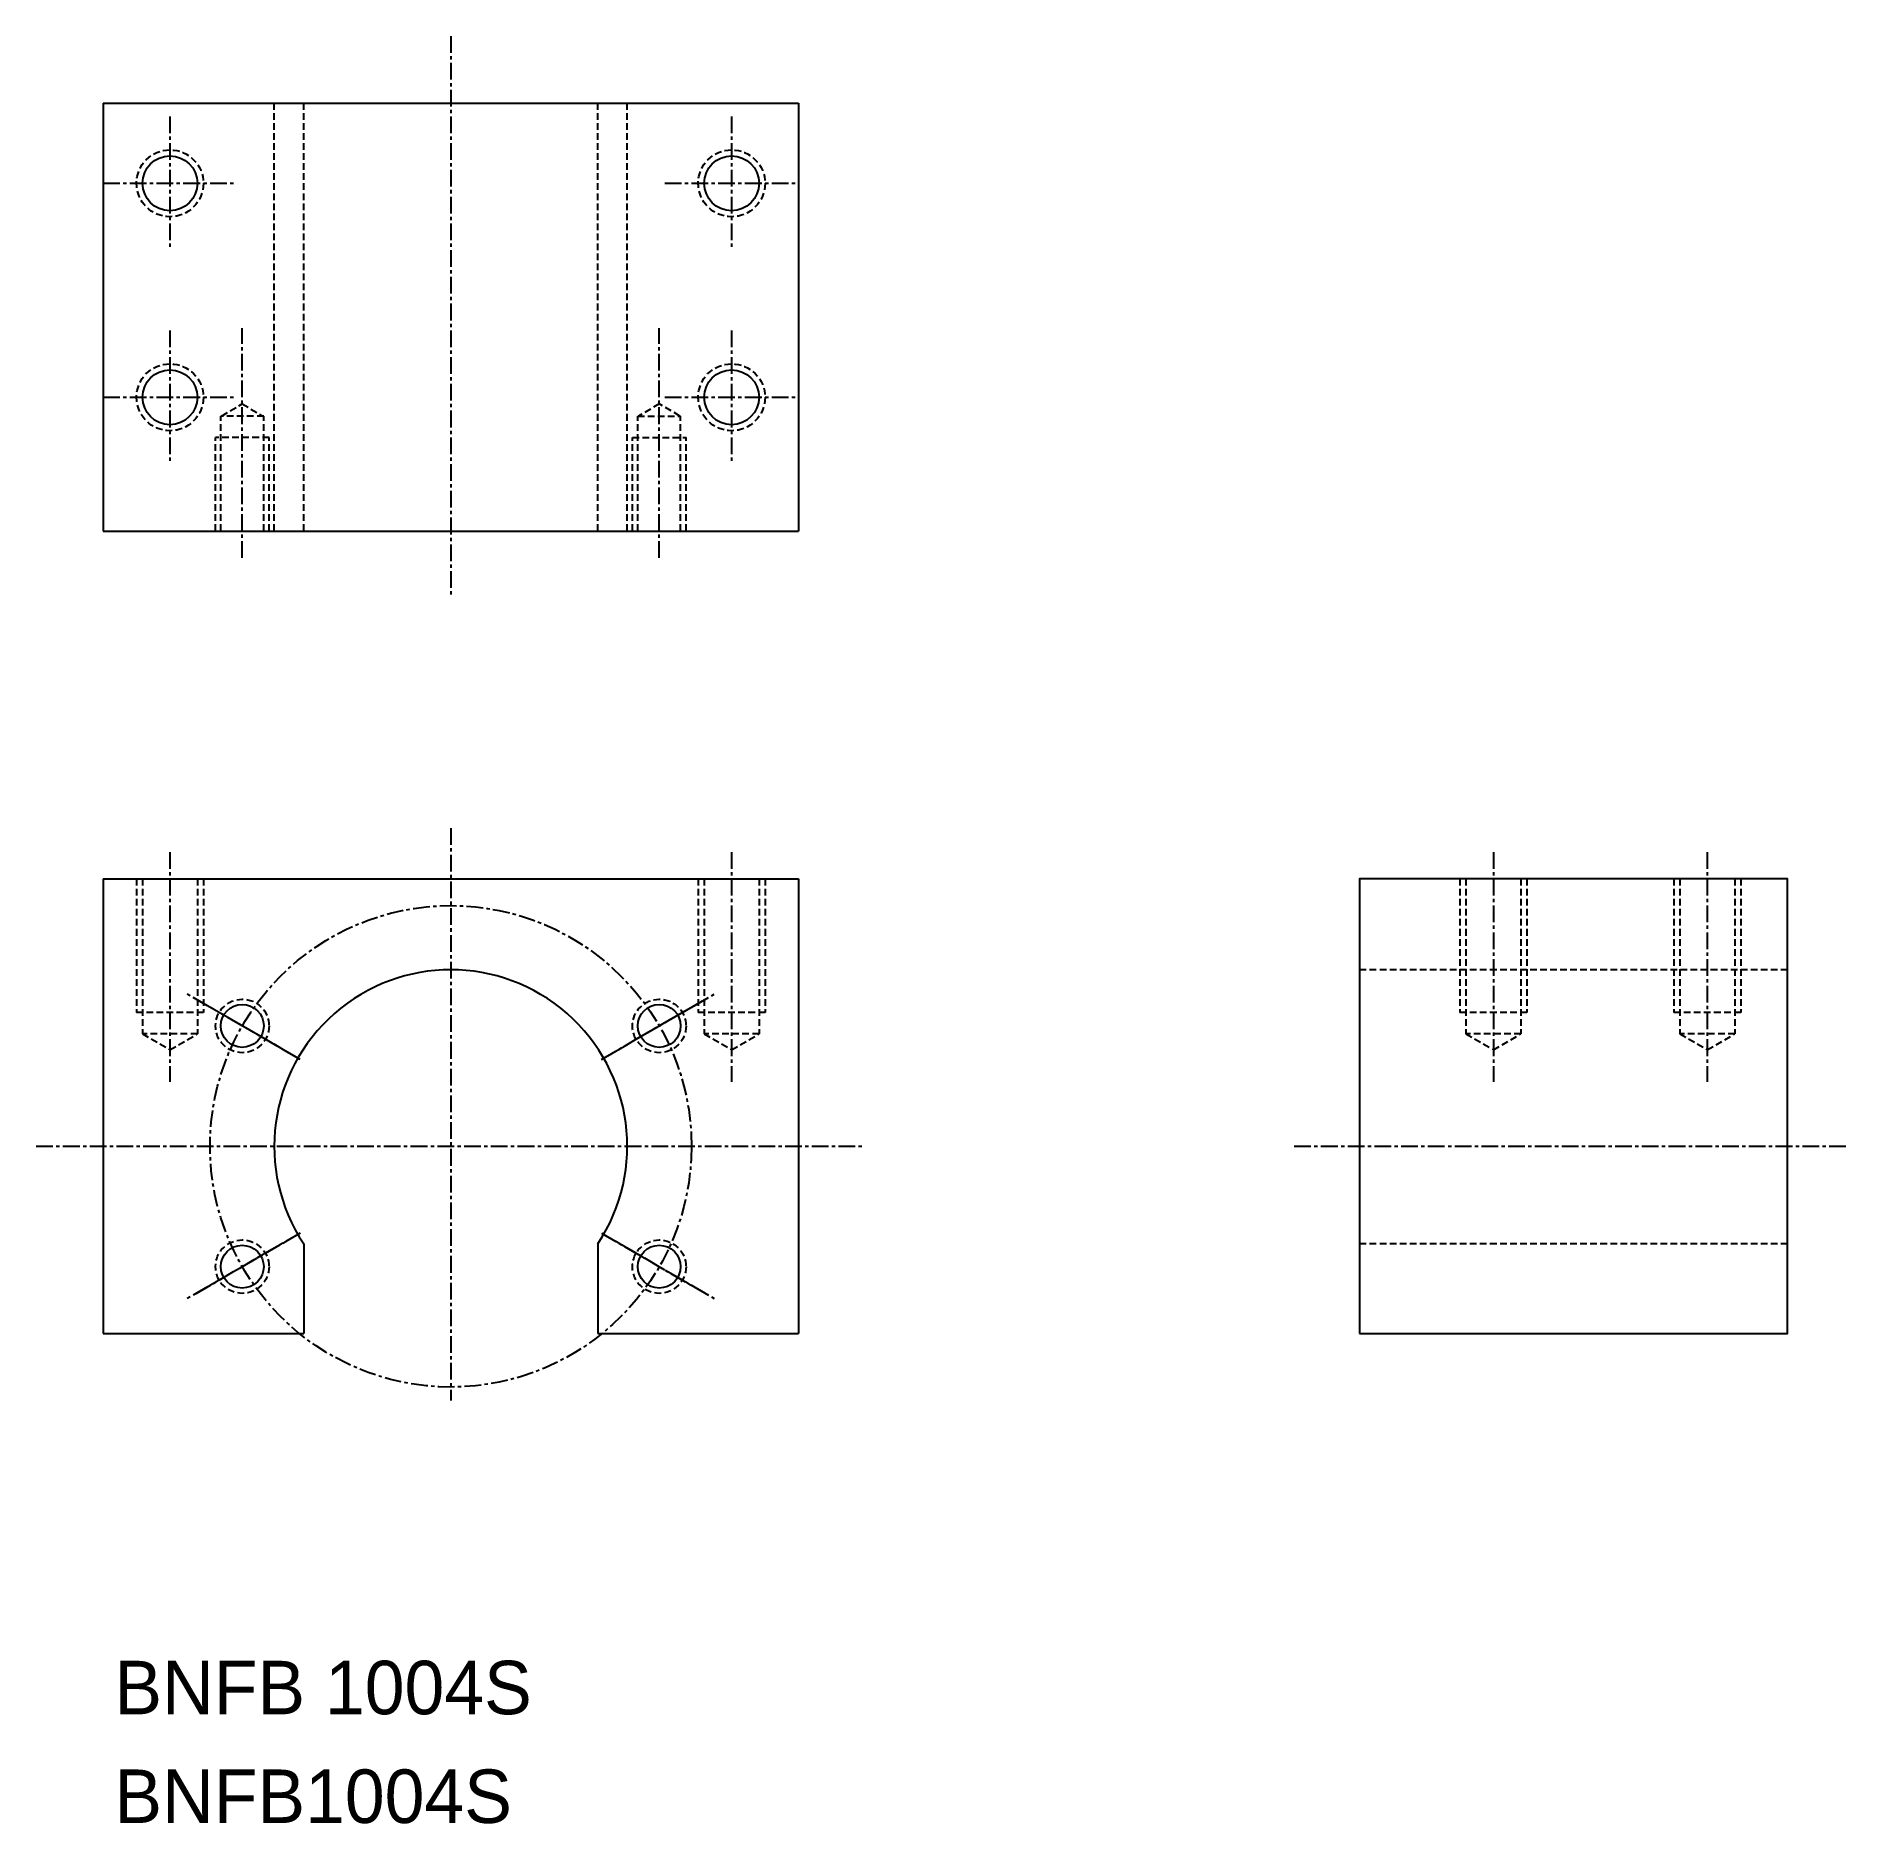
# Model space of a CAD drawing. Extents: x -2 to 134, y 3 to 136.
import ezdxf

# ---------------------------------------------------------------- set-up
doc = ezdxf.new("R2010")
doc.units = 0
doc.linetypes.add('CENTER', pattern=[2, 1.25, -0.25, 0.25, -0.25])
doc.linetypes.add('DASHED', pattern=[0.75, 0.5, -0.25])
doc.layers.get('0').update_dxf_attribs({"linetype": 'CONTINUOUS'})
doc.layers.add('CENTER', color=1, linetype='CENTER')

msp = doc.modelspace()

# ---------------------------------------------------------------- linework, layer by layer
at = {"color": 7, "linetype": 'CONTINUOUS'}
for p, q in [((3.19, 131.25), (3.19, 99.25)), ((3.19, 131.25), (55.19, 131.25)), ((55.19, 131.25), (55.19, 99.25)), ((3.19, 99.25), (55.19, 99.25)), ((3.19, 73.24), (3.19, 39.24)), ((3.19, 73.24), (55.19, 73.24)), ((16.19, 73.24), (16.19, 73.24)), ((29.19, 73.24), (29.19, 73.24)), ((55.19, 73.24), (55.19, 39.24)), ((18.19, 45.95), (18.19, 39.24)), ((40.19, 45.95), (40.19, 39.24)), ((3.19, 39.24), (18.19, 39.24)), ((40.19, 39.24), (55.19, 39.24))]:
    msp.add_line(p, q, dxfattribs=at)
at = {"color": 3, "linetype": 'DASHED'}
for p, q in [((15.99, 99.25), (15.99, 131.25)), ((18.19, 99.25), (18.19, 131.25)), ((40.19, 99.25), (40.19, 131.25)), ((42.39, 99.25), (42.39, 131.25)), ((12.05, 107.85), (13.6, 108.75)), ((13.6, 108.75), (15.15, 107.85)), ((44.78, 108.75), (43.23, 107.85)), ((46.33, 107.85), (44.78, 108.75)), ((12, 99.25), (12, 107.85)), ((15.2, 107.85), (12, 107.85)), ((15.2, 99.25), (15.2, 107.85)), ((43.18, 99.25), (43.18, 107.85)), ((43.18, 107.85), (46.38, 107.85)), ((46.38, 99.25), (46.38, 107.85)), ((11.6, 99.25), (11.6, 106.25)), ((11.6, 99.25), (11.6, 106.25)), ((15.6, 106.25), (11.6, 106.25)), ((15.6, 99.25), (15.6, 106.25)), ((42.78, 106.25), (46.78, 106.25)), ((42.78, 99.25), (42.78, 106.25)), ((46.78, 99.25), (46.78, 106.25)), ((46.78, 99.25), (46.78, 106.25)), ((5.69, 73.24), (5.69, 63.24)), ((6.14, 73.24), (6.14, 61.64)), ((10.24, 73.24), (10.24, 61.64)), ((10.69, 73.24), (10.69, 63.24)), ((47.69, 73.24), (47.69, 63.24)), ((48.14, 73.24), (48.14, 61.64)), ((52.24, 73.24), (52.24, 61.64)), ((52.69, 73.24), (52.69, 63.24)), ((104.65, 73.24), (104.65, 63.24)), ((105.1, 73.24), (105.1, 61.64)), ((109.2, 73.24), (109.2, 61.64)), ((109.65, 73.24), (109.65, 63.24)), ((120.65, 73.24), (120.65, 63.24)), ((121.1, 73.24), (121.1, 61.64)), ((125.2, 73.24), (125.2, 61.64)), ((125.65, 73.24), (125.65, 63.24)), ((129.15, 66.44), (97.15, 66.44)), ((10.69, 63.24), (5.69, 63.24)), ((52.69, 63.24), (47.69, 63.24)), ((109.65, 63.24), (104.65, 63.24)), ((125.65, 63.24), (120.65, 63.24)), ((6.14, 61.64), (8.19, 60.46)), ((10.24, 61.64), (6.14, 61.64)), ((8.19, 60.46), (10.24, 61.64)), ((48.14, 61.64), (50.19, 60.46)), ((52.24, 61.64), (48.14, 61.64)), ((50.19, 60.46), (52.24, 61.64)), ((105.1, 61.64), (107.15, 60.46)), ((109.2, 61.64), (105.1, 61.64)), ((107.15, 60.46), (109.2, 61.64)), ((121.1, 61.64), (123.15, 60.46)), ((125.2, 61.64), (121.1, 61.64)), ((123.15, 60.46), (125.2, 61.64)), ((129.15, 45.95), (97.15, 45.95))]:
    msp.add_line(p, q, dxfattribs=at)
at = {"color": 7, "linetype": 'CONTINUOUS'}
msp.add_lwpolyline([(97.15, 39.24), (129.15, 39.24), (129.15, 73.24), (97.15, 73.24)], close=True, dxfattribs=at)
at = {"color": 3, "linetype": 'DASHED'}
for centre, radius in [((8.19, 125.25), 2.5), ((50.19, 125.25), 2.5), ((8.19, 109.25), 2.5), ((50.19, 109.25), 2.5), ((13.6, 62.24), 2), ((44.78, 62.24), 2), ((13.6, 44.24), 2), ((44.78, 44.24), 2)]:
    msp.add_circle(centre, radius, dxfattribs=at)
at = {"color": 7, "linetype": 'CONTINUOUS'}
for centre, radius in [((8.19, 125.25), 2.05), ((50.19, 125.25), 2.05), ((8.19, 109.25), 2.05), ((50.19, 109.25), 2.05), ((13.6, 62.24), 1.6), ((44.78, 62.24), 1.6), ((13.6, 44.24), 1.6), ((44.78, 44.24), 1.6)]:
    msp.add_circle(centre, radius, dxfattribs=at)
msp.add_arc((29.19, 53.24), 13.2, 326.4427, 213.5573, dxfattribs=at)
at = {"layer": 'CENTER', "color": 1, "linetype": 'CENTER'}
for p, q in [((29.19, 136.25), (29.19, 94.25)), ((8.19, 130.25), (8.19, 120.25)), ((50.19, 130.25), (50.19, 120.25)), ((3.19, 125.25), (13.19, 125.25)), ((45.19, 125.25), (55.19, 125.25)), ((8.19, 114.25), (8.19, 104.25)), ((13.6, 97.25), (13.6, 114.43)), ((44.78, 97.25), (44.78, 114.43)), ((50.19, 114.25), (50.19, 104.25)), ((3.19, 109.25), (13.19, 109.25)), ((45.19, 109.25), (55.19, 109.25)), ((29.19, 77.04), (29.19, 34.24)), ((8.19, 75.24), (8.19, 58.06)), ((50.19, 75.24), (50.19, 58.06)), ((107.15, 75.24), (107.15, 58.06)), ((123.15, 75.24), (123.15, 58.06)), ((17.93, 59.74), (9.27, 64.74)), ((17.06, 60.24), (10.14, 64.24)), ((40.45, 59.74), (49.11, 64.74)), ((41.31, 60.24), (48.24, 64.24)), ((-1.81, 53.24), (60.19, 53.24)), ((92.26, 53.24), (133.51, 53.24)), ((17.93, 46.74), (9.27, 41.74)), ((10.14, 42.24), (17.06, 46.24)), ((40.45, 46.74), (49.11, 41.74)), ((48.24, 42.24), (41.31, 46.24))]:
    msp.add_line(p, q, dxfattribs=at)
msp.add_circle((29.19, 53.24), 18, dxfattribs=at)

# ---------------------------------------------------------------- texts
at = {"color": 7, "linetype": 'CONTINUOUS'}
for s, p in [('BNFB 1004S', (4.03, 10.77)), ('BNFB1004S', (4.03, 2.64))]:
    msp.add_text(s, height=4, dxfattribs=at).set_placement(p)

doc.saveas('drawing.dxf')
